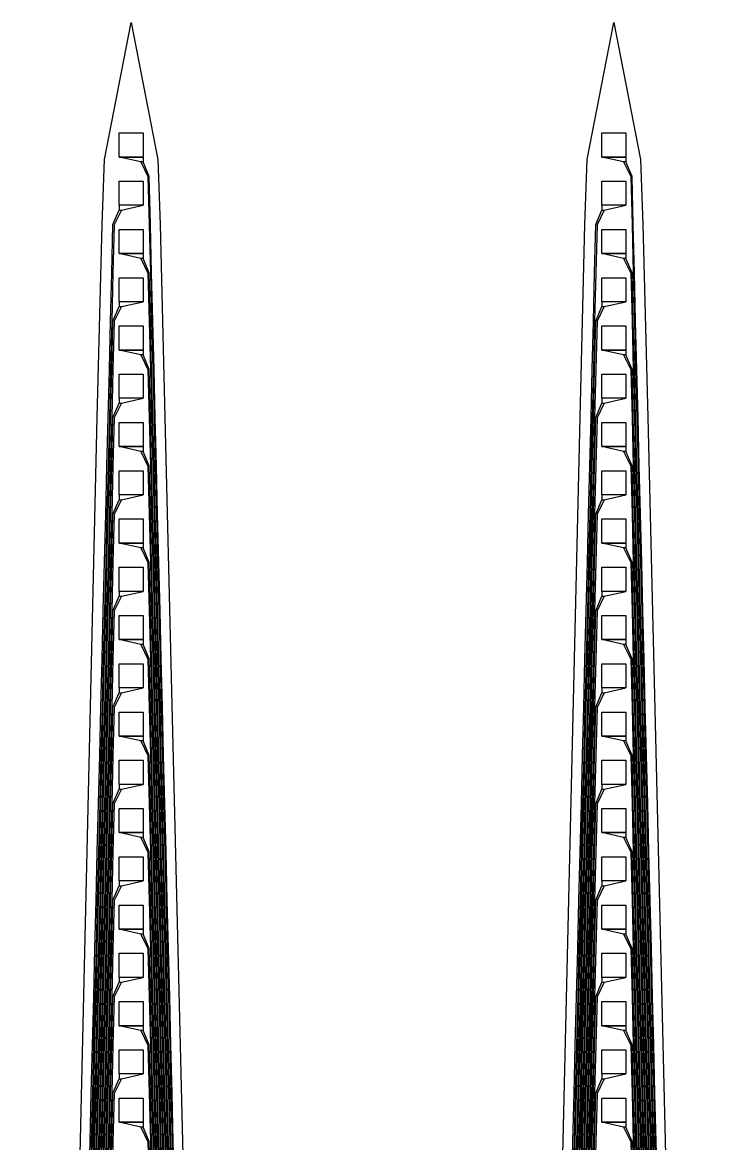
# Model space of a CAD drawing. Header units: inches. Extents: x 106592 to 209533, y 57057 to 74911.
# Drawn here: x 174948.1 to 175238.1, y 70895 to 71359.7 of the extents above; entities that cross this region are included whole.
import ezdxf

# ---------------------------------------------------------------- set-up
doc = ezdxf.new("R2010")
doc.units = ezdxf.units.IN
doc.header["$MEASUREMENT"] = 0
for name, color, linetype in [('metal', 221, 'Continuous'), ('nitride window', 40, 'Continuous'), ('profile', 140, 'Continuous')]:
    doc.layers.add(name, color=color, linetype=linetype)

msp = doc.modelspace()

# ---------------------------------------------------------------- linework, layer by layer
at = {"layer": 'metal'}
for points in [[(174988.13, 71313.9), (174998.13, 71313.9), (174998.13, 71303.9), (174988.13, 71303.9)], [(175188.13, 71313.9), (175198.13, 71313.9), (175198.13, 71303.9), (175188.13, 71303.9)], [(174998.13, 71301.9), (174997.13, 71301.9), (174988.13, 71303.9), (174998.13, 71303.9)], [(175198.13, 71301.9), (175197.13, 71301.9), (175188.13, 71303.9), (175198.13, 71303.9)], [(174988.13, 71293.9), (174998.13, 71293.9), (174998.13, 71283.9), (174988.13, 71283.9)], [(175188.13, 71293.9), (175198.13, 71293.9), (175198.13, 71283.9), (175188.13, 71283.9)], [(174988.13, 71281.9), (174989.13, 71281.9), (174998.13, 71283.9), (174988.13, 71283.9)], [(175188.13, 71281.9), (175189.13, 71281.9), (175198.13, 71283.9), (175188.13, 71283.9)], [(174988.13, 71273.9), (174998.13, 71273.9), (174998.13, 71263.9), (174988.13, 71263.9)], [(175188.13, 71273.9), (175198.13, 71273.9), (175198.13, 71263.9), (175188.13, 71263.9)], [(174998.13, 71261.9), (174997.13, 71261.9), (174988.13, 71263.9), (174998.13, 71263.9)], [(175198.13, 71261.9), (175197.13, 71261.9), (175188.13, 71263.9), (175198.13, 71263.9)], [(174988.13, 71253.9), (174998.13, 71253.9), (174998.13, 71243.9), (174988.13, 71243.9)], [(175188.13, 71253.9), (175198.13, 71253.9), (175198.13, 71243.9), (175188.13, 71243.9)], [(174988.13, 71241.9), (174989.13, 71241.9), (174998.13, 71243.9), (174988.13, 71243.9)], [(175188.13, 71241.9), (175189.13, 71241.9), (175198.13, 71243.9), (175188.13, 71243.9)], [(174988.13, 71233.9), (174998.13, 71233.9), (174998.13, 71223.9), (174988.13, 71223.9)], [(175188.13, 71233.9), (175198.13, 71233.9), (175198.13, 71223.9), (175188.13, 71223.9)], [(174998.13, 71221.9), (174997.13, 71221.9), (174988.13, 71223.9), (174998.13, 71223.9)], [(175198.13, 71221.9), (175197.13, 71221.9), (175188.13, 71223.9), (175198.13, 71223.9)], [(174988.13, 71213.9), (174998.13, 71213.9), (174998.13, 71203.9), (174988.13, 71203.9)], [(175188.13, 71213.9), (175198.13, 71213.9), (175198.13, 71203.9), (175188.13, 71203.9)], [(174988.13, 71201.9), (174989.13, 71201.9), (174998.13, 71203.9), (174988.13, 71203.9)], [(175188.13, 71201.9), (175189.13, 71201.9), (175198.13, 71203.9), (175188.13, 71203.9)], [(174988.13, 71193.9), (174998.13, 71193.9), (174998.13, 71183.9), (174988.13, 71183.9)], [(175188.13, 71193.9), (175198.13, 71193.9), (175198.13, 71183.9), (175188.13, 71183.9)], [(174998.13, 71181.9), (174997.13, 71181.9), (174988.13, 71183.9), (174998.13, 71183.9)], [(175198.13, 71181.9), (175197.13, 71181.9), (175188.13, 71183.9), (175198.13, 71183.9)], [(174988.13, 71173.9), (174998.13, 71173.9), (174998.13, 71163.9), (174988.13, 71163.9)], [(175188.13, 71173.9), (175198.13, 71173.9), (175198.13, 71163.9), (175188.13, 71163.9)], [(174988.13, 71161.9), (174989.13, 71161.9), (174998.13, 71163.9), (174988.13, 71163.9)], [(175188.13, 71161.9), (175189.13, 71161.9), (175198.13, 71163.9), (175188.13, 71163.9)], [(174988.13, 71153.9), (174998.13, 71153.9), (174998.13, 71143.9), (174988.13, 71143.9)], [(175188.13, 71153.9), (175198.13, 71153.9), (175198.13, 71143.9), (175188.13, 71143.9)], [(174998.13, 71141.9), (174997.13, 71141.9), (174988.13, 71143.9), (174998.13, 71143.9)], [(175198.13, 71141.9), (175197.13, 71141.9), (175188.13, 71143.9), (175198.13, 71143.9)], [(174988.13, 71133.9), (174998.13, 71133.9), (174998.13, 71123.9), (174988.13, 71123.9)], [(175188.13, 71133.9), (175198.13, 71133.9), (175198.13, 71123.9), (175188.13, 71123.9)], [(174988.13, 71121.9), (174989.13, 71121.9), (174998.13, 71123.9), (174988.13, 71123.9)], [(175188.13, 71121.9), (175189.13, 71121.9), (175198.13, 71123.9), (175188.13, 71123.9)], [(174988.13, 71113.9), (174998.13, 71113.9), (174998.13, 71103.9), (174988.13, 71103.9)], [(175188.13, 71113.9), (175198.13, 71113.9), (175198.13, 71103.9), (175188.13, 71103.9)], [(174998.13, 71101.9), (174997.13, 71101.9), (174988.13, 71103.9), (174998.13, 71103.9)], [(175198.13, 71101.9), (175197.13, 71101.9), (175188.13, 71103.9), (175198.13, 71103.9)], [(174988.13, 71093.9), (174998.13, 71093.9), (174998.13, 71083.9), (174988.13, 71083.9)], [(175188.13, 71093.9), (175198.13, 71093.9), (175198.13, 71083.9), (175188.13, 71083.9)], [(174988.13, 71081.9), (174989.13, 71081.9), (174998.13, 71083.9), (174988.13, 71083.9)], [(175188.13, 71081.9), (175189.13, 71081.9), (175198.13, 71083.9), (175188.13, 71083.9)], [(174988.13, 71073.9), (174998.13, 71073.9), (174998.13, 71063.9), (174988.13, 71063.9)], [(175188.13, 71073.9), (175198.13, 71073.9), (175198.13, 71063.9), (175188.13, 71063.9)], [(174998.13, 71061.9), (174997.13, 71061.9), (174988.13, 71063.9), (174998.13, 71063.9)], [(175198.13, 71061.9), (175197.13, 71061.9), (175188.13, 71063.9), (175198.13, 71063.9)], [(174988.13, 71053.9), (174998.13, 71053.9), (174998.13, 71043.9), (174988.13, 71043.9)], [(175188.13, 71053.9), (175198.13, 71053.9), (175198.13, 71043.9), (175188.13, 71043.9)], [(174988.13, 71041.9), (174989.13, 71041.9), (174998.13, 71043.9), (174988.13, 71043.9)], [(175188.13, 71041.9), (175189.13, 71041.9), (175198.13, 71043.9), (175188.13, 71043.9)], [(174988.13, 71033.9), (174998.13, 71033.9), (174998.13, 71023.9), (174988.13, 71023.9)], [(175188.13, 71033.9), (175198.13, 71033.9), (175198.13, 71023.9), (175188.13, 71023.9)], [(174998.13, 71021.9), (174997.13, 71021.9), (174988.13, 71023.9), (174998.13, 71023.9)], [(175198.13, 71021.9), (175197.13, 71021.9), (175188.13, 71023.9), (175198.13, 71023.9)], [(174988.13, 71013.9), (174998.13, 71013.9), (174998.13, 71003.9), (174988.13, 71003.9)], [(175188.13, 71013.9), (175198.13, 71013.9), (175198.13, 71003.9), (175188.13, 71003.9)], [(174988.13, 71001.9), (174989.13, 71001.9), (174998.13, 71003.9), (174988.13, 71003.9)], [(175188.13, 71001.9), (175189.13, 71001.9), (175198.13, 71003.9), (175188.13, 71003.9)], [(174988.13, 70993.9), (174998.13, 70993.9), (174998.13, 70983.9), (174988.13, 70983.9)], [(175188.13, 70993.9), (175198.13, 70993.9), (175198.13, 70983.9), (175188.13, 70983.9)], [(174998.13, 70981.9), (174997.13, 70981.9), (174988.13, 70983.9), (174998.13, 70983.9)], [(175198.13, 70981.9), (175197.13, 70981.9), (175188.13, 70983.9), (175198.13, 70983.9)], [(174988.13, 70973.9), (174998.13, 70973.9), (174998.13, 70963.9), (174988.13, 70963.9)], [(175188.13, 70973.9), (175198.13, 70973.9), (175198.13, 70963.9), (175188.13, 70963.9)], [(174988.13, 70961.9), (174989.13, 70961.9), (174998.13, 70963.9), (174988.13, 70963.9)], [(175188.13, 70961.9), (175189.13, 70961.9), (175198.13, 70963.9), (175188.13, 70963.9)], [(174988.13, 70953.9), (174998.13, 70953.9), (174998.13, 70943.9), (174988.13, 70943.9)], [(175188.13, 70953.9), (175198.13, 70953.9), (175198.13, 70943.9), (175188.13, 70943.9)], [(174998.13, 70941.9), (174997.13, 70941.9), (174988.13, 70943.9), (174998.13, 70943.9)], [(175198.13, 70941.9), (175197.13, 70941.9), (175188.13, 70943.9), (175198.13, 70943.9)], [(174988.13, 70933.9), (174998.13, 70933.9), (174998.13, 70923.9), (174988.13, 70923.9)], [(175188.13, 70933.9), (175198.13, 70933.9), (175198.13, 70923.9), (175188.13, 70923.9)], [(174988.13, 70921.9), (174989.13, 70921.9), (174998.13, 70923.9), (174988.13, 70923.9)], [(175188.13, 70921.9), (175189.13, 70921.9), (175198.13, 70923.9), (175188.13, 70923.9)], [(174988.13, 70913.9), (174998.13, 70913.9), (174998.13, 70903.9), (174988.13, 70903.9)], [(175188.13, 70913.9), (175198.13, 70913.9), (175198.13, 70903.9), (175188.13, 70903.9)], [(174998.13, 70901.9), (174997.13, 70901.9), (174988.13, 70903.9), (174998.13, 70903.9)], [(175198.13, 70901.9), (175197.13, 70901.9), (175188.13, 70903.9), (175198.13, 70903.9)]]:
    msp.add_lwpolyline(points, close=True, dxfattribs=at)
for points in [[(175011.13, 70875.84), (175010.63, 70895.91), (175010.13, 70915.84), (175009.63, 70935.91), (175009.13, 70955.84), (175008.63, 70975.91), (175008.13, 70995.84), (175007.63, 71015.91), (175007.13, 71035.84), (175006.63, 71055.91), (175006.13, 71075.84), (175005.63, 71095.91), (175005.13, 71115.84), (175004.63, 71135.91), (175004.13, 71155.84), (175003.63, 71175.91), (175003.13, 71195.84), (175002.63, 71215.91), (175002.13, 71235.84), (175001.63, 71255.91), (175001.13, 71275.84), (175001.13, 71275.83), (175000.63, 71295.9), (174998.13, 71301.9), (174997.13, 71301.9), (175000.13, 71295.83), (175000.63, 71275.83), (175001.13, 71255.9), (175001.63, 71235.83), (175002.13, 71215.9), (175002.63, 71195.83), (175003.13, 71175.9), (175003.63, 71155.83), (175004.13, 71135.9), (175004.63, 71115.83), (175005.13, 71095.9), (175005.63, 71075.83), (175006.13, 71055.9), (175006.63, 71035.83), (175007.13, 71015.9), (175007.63, 70995.83), (175008.13, 70975.9), (175008.63, 70955.83), (175009.13, 70935.9), (175009.63, 70915.83), (175010.13, 70895.9), (175010.63, 70875.83)], [(175211.13, 70875.84), (175210.63, 70895.91), (175210.13, 70915.84), (175209.63, 70935.91), (175209.13, 70955.84), (175208.63, 70975.91), (175208.13, 70995.84), (175207.63, 71015.91), (175207.13, 71035.84), (175206.63, 71055.91), (175206.13, 71075.84), (175205.63, 71095.91), (175205.13, 71115.84), (175204.63, 71135.91), (175204.13, 71155.84), (175203.63, 71175.91), (175203.13, 71195.84), (175202.63, 71215.91), (175202.13, 71235.84), (175201.63, 71255.91), (175201.13, 71275.84), (175201.13, 71275.83), (175200.63, 71295.9), (175198.13, 71301.9), (175197.13, 71301.9), (175200.13, 71295.83), (175200.63, 71275.83), (175201.13, 71255.9), (175201.63, 71235.83), (175202.13, 71215.9), (175202.63, 71195.83), (175203.13, 71175.9), (175203.63, 71155.83), (175204.13, 71135.9), (175204.63, 71115.83), (175205.13, 71095.9), (175205.63, 71075.83), (175206.13, 71055.9), (175206.63, 71035.83), (175207.13, 71015.9), (175207.63, 70995.83), (175208.13, 70975.9), (175208.63, 70955.83), (175209.13, 70935.9), (175209.63, 70915.83), (175210.13, 70895.9), (175210.63, 70875.83)], [(174975.64, 70875.91), (174976.13, 70895.84), (174976.64, 70915.91), (174977.13, 70935.84), (174977.64, 70955.91), (174978.13, 70975.84), (174978.64, 70995.91), (174979.13, 71015.84), (174979.64, 71035.91), (174980.13, 71055.84), (174980.64, 71075.91), (174981.13, 71095.84), (174981.64, 71115.91), (174982.13, 71135.84), (174982.64, 71155.91), (174983.13, 71175.84), (174983.64, 71195.91), (174984.13, 71215.84), (174984.64, 71235.91), (174985.13, 71255.84), (174985.13, 71255.83), (174985.64, 71275.9), (174988.13, 71281.9), (174989.13, 71281.9), (174986.13, 71275.83), (174985.63, 71255.83), (174985.14, 71235.9), (174984.63, 71215.83), (174984.14, 71195.9), (174983.63, 71175.83), (174983.14, 71155.9), (174982.63, 71135.83), (174982.14, 71115.9), (174981.63, 71095.83), (174981.14, 71075.9), (174980.63, 71055.83), (174980.14, 71035.9), (174979.63, 71015.83), (174979.14, 70995.9), (174978.63, 70975.83), (174978.14, 70955.9), (174977.63, 70935.83), (174977.14, 70915.9), (174976.63, 70895.83), (174976.14, 70875.9)], [(175175.64, 70875.91), (175176.13, 70895.84), (175176.64, 70915.91), (175177.13, 70935.84), (175177.64, 70955.91), (175178.13, 70975.84), (175178.64, 70995.91), (175179.13, 71015.84), (175179.64, 71035.91), (175180.13, 71055.84), (175180.64, 71075.91), (175181.13, 71095.84), (175181.64, 71115.91), (175182.13, 71135.84), (175182.64, 71155.91), (175183.13, 71175.84), (175183.64, 71195.91), (175184.13, 71215.84), (175184.64, 71235.91), (175185.13, 71255.84), (175185.13, 71255.83), (175185.64, 71275.9), (175188.13, 71281.9), (175189.13, 71281.9), (175186.13, 71275.83), (175185.63, 71255.83), (175185.14, 71235.9), (175184.63, 71215.83), (175184.14, 71195.9), (175183.63, 71175.83), (175183.14, 71155.9), (175182.63, 71135.83), (175182.14, 71115.9), (175181.63, 71095.83), (175181.14, 71075.9), (175180.63, 71055.83), (175180.14, 71035.9), (175179.63, 71015.83), (175179.14, 70995.9), (175178.63, 70975.83), (175178.14, 70955.9), (175177.63, 70935.83), (175177.14, 70915.9), (175176.63, 70895.83), (175176.14, 70875.9)], [(175010.13, 70875.84), (175009.63, 70895.91), (175009.13, 70915.84), (175008.63, 70935.91), (175008.13, 70955.84), (175007.63, 70975.91), (175007.13, 70995.84), (175006.63, 71015.91), (175006.13, 71035.84), (175005.63, 71055.91), (175005.13, 71075.84), (175004.63, 71095.91), (175004.13, 71115.84), (175003.63, 71135.91), (175003.13, 71155.84), (175002.63, 71175.91), (175002.13, 71195.84), (175001.63, 71215.91), (175001.13, 71235.84), (175001.13, 71235.83), (175000.63, 71255.9), (174998.13, 71261.9), (174997.13, 71261.9), (175000.13, 71255.83), (175000.63, 71235.83), (175001.13, 71215.9), (175001.63, 71195.83), (175002.13, 71175.9), (175002.63, 71155.83), (175003.13, 71135.9), (175003.63, 71115.83), (175004.13, 71095.9), (175004.63, 71075.83), (175005.13, 71055.9), (175005.63, 71035.83), (175006.13, 71015.9), (175006.63, 70995.83), (175007.13, 70975.9), (175007.63, 70955.83), (175008.13, 70935.9), (175008.63, 70915.83), (175009.13, 70895.9), (175009.63, 70875.83)], [(175210.13, 70875.84), (175209.63, 70895.91), (175209.13, 70915.84), (175208.63, 70935.91), (175208.13, 70955.84), (175207.63, 70975.91), (175207.13, 70995.84), (175206.63, 71015.91), (175206.13, 71035.84), (175205.63, 71055.91), (175205.13, 71075.84), (175204.63, 71095.91), (175204.13, 71115.84), (175203.63, 71135.91), (175203.13, 71155.84), (175202.63, 71175.91), (175202.13, 71195.84), (175201.63, 71215.91), (175201.13, 71235.84), (175201.13, 71235.83), (175200.63, 71255.9), (175198.13, 71261.9), (175197.13, 71261.9), (175200.13, 71255.83), (175200.63, 71235.83), (175201.13, 71215.9), (175201.63, 71195.83), (175202.13, 71175.9), (175202.63, 71155.83), (175203.13, 71135.9), (175203.63, 71115.83), (175204.13, 71095.9), (175204.63, 71075.83), (175205.13, 71055.9), (175205.63, 71035.83), (175206.13, 71015.9), (175206.63, 70995.83), (175207.13, 70975.9), (175207.63, 70955.83), (175208.13, 70935.9), (175208.63, 70915.83), (175209.13, 70895.9), (175209.63, 70875.83)], [(174976.64, 70875.91), (174977.13, 70895.84), (174977.64, 70915.91), (174978.13, 70935.84), (174978.64, 70955.91), (174979.13, 70975.84), (174979.64, 70995.91), (174980.13, 71015.84), (174980.64, 71035.91), (174981.13, 71055.84), (174981.64, 71075.91), (174982.13, 71095.84), (174982.64, 71115.91), (174983.13, 71135.84), (174983.64, 71155.91), (174984.13, 71175.84), (174984.64, 71195.91), (174985.13, 71215.84), (174985.13, 71215.83), (174985.64, 71235.9), (174988.13, 71241.9), (174989.13, 71241.9), (174986.13, 71235.83), (174985.63, 71215.83), (174985.14, 71195.9), (174984.63, 71175.83), (174984.14, 71155.9), (174983.63, 71135.83), (174983.14, 71115.9), (174982.63, 71095.83), (174982.14, 71075.9), (174981.63, 71055.83), (174981.14, 71035.9), (174980.63, 71015.83), (174980.14, 70995.9), (174979.63, 70975.83), (174979.14, 70955.9), (174978.63, 70935.83), (174978.14, 70915.9), (174977.63, 70895.83), (174977.14, 70875.9)], [(175176.64, 70875.91), (175177.13, 70895.84), (175177.64, 70915.91), (175178.13, 70935.84), (175178.64, 70955.91), (175179.13, 70975.84), (175179.64, 70995.91), (175180.13, 71015.84), (175180.64, 71035.91), (175181.13, 71055.84), (175181.64, 71075.91), (175182.13, 71095.84), (175182.64, 71115.91), (175183.13, 71135.84), (175183.64, 71155.91), (175184.13, 71175.84), (175184.64, 71195.91), (175185.13, 71215.84), (175185.13, 71215.83), (175185.64, 71235.9), (175188.13, 71241.9), (175189.13, 71241.9), (175186.13, 71235.83), (175185.63, 71215.83), (175185.14, 71195.9), (175184.63, 71175.83), (175184.14, 71155.9), (175183.63, 71135.83), (175183.14, 71115.9), (175182.63, 71095.83), (175182.14, 71075.9), (175181.63, 71055.83), (175181.14, 71035.9), (175180.63, 71015.83), (175180.14, 70995.9), (175179.63, 70975.83), (175179.14, 70955.9), (175178.63, 70935.83), (175178.14, 70915.9), (175177.63, 70895.83), (175177.14, 70875.9)], [(175009.13, 70875.84), (175008.63, 70895.91), (175008.13, 70915.84), (175007.63, 70935.91), (175007.13, 70955.84), (175006.63, 70975.91), (175006.13, 70995.84), (175005.63, 71015.91), (175005.13, 71035.84), (175004.63, 71055.91), (175004.13, 71075.84), (175003.63, 71095.91), (175003.13, 71115.84), (175002.63, 71135.91), (175002.13, 71155.84), (175001.63, 71175.91), (175001.13, 71195.84), (175001.13, 71195.83), (175000.63, 71215.9), (174998.13, 71221.9), (174997.13, 71221.9), (175000.13, 71215.83), (175000.63, 71195.83), (175001.13, 71175.9), (175001.63, 71155.83), (175002.13, 71135.9), (175002.63, 71115.83), (175003.13, 71095.9), (175003.63, 71075.83), (175004.13, 71055.9), (175004.63, 71035.83), (175005.13, 71015.9), (175005.63, 70995.83), (175006.13, 70975.9), (175006.63, 70955.83), (175007.13, 70935.9), (175007.63, 70915.83), (175008.13, 70895.9), (175008.63, 70875.83)], [(175209.13, 70875.84), (175208.63, 70895.91), (175208.13, 70915.84), (175207.63, 70935.91), (175207.13, 70955.84), (175206.63, 70975.91), (175206.13, 70995.84), (175205.63, 71015.91), (175205.13, 71035.84), (175204.63, 71055.91), (175204.13, 71075.84), (175203.63, 71095.91), (175203.13, 71115.84), (175202.63, 71135.91), (175202.13, 71155.84), (175201.63, 71175.91), (175201.13, 71195.84), (175201.13, 71195.83), (175200.63, 71215.9), (175198.13, 71221.9), (175197.13, 71221.9), (175200.13, 71215.83), (175200.63, 71195.83), (175201.13, 71175.9), (175201.63, 71155.83), (175202.13, 71135.9), (175202.63, 71115.83), (175203.13, 71095.9), (175203.63, 71075.83), (175204.13, 71055.9), (175204.63, 71035.83), (175205.13, 71015.9), (175205.63, 70995.83), (175206.13, 70975.9), (175206.63, 70955.83), (175207.13, 70935.9), (175207.63, 70915.83), (175208.13, 70895.9), (175208.63, 70875.83)], [(174977.64, 70875.91), (174978.13, 70895.84), (174978.64, 70915.91), (174979.13, 70935.84), (174979.64, 70955.91), (174980.13, 70975.84), (174980.64, 70995.91), (174981.13, 71015.84), (174981.64, 71035.91), (174982.13, 71055.84), (174982.64, 71075.91), (174983.13, 71095.84), (174983.64, 71115.91), (174984.13, 71135.84), (174984.64, 71155.91), (174985.13, 71175.84), (174985.13, 71175.83), (174985.64, 71195.9), (174988.13, 71201.9), (174989.13, 71201.9), (174986.13, 71195.83), (174985.63, 71175.83), (174985.14, 71155.9), (174984.63, 71135.83), (174984.14, 71115.9), (174983.63, 71095.83), (174983.14, 71075.9), (174982.63, 71055.83), (174982.14, 71035.9), (174981.63, 71015.83), (174981.14, 70995.9), (174980.63, 70975.83), (174980.14, 70955.9), (174979.63, 70935.83), (174979.14, 70915.9), (174978.63, 70895.83), (174978.14, 70875.9)], [(175177.64, 70875.91), (175178.13, 70895.84), (175178.64, 70915.91), (175179.13, 70935.84), (175179.64, 70955.91), (175180.13, 70975.84), (175180.64, 70995.91), (175181.13, 71015.84), (175181.64, 71035.91), (175182.13, 71055.84), (175182.64, 71075.91), (175183.13, 71095.84), (175183.64, 71115.91), (175184.13, 71135.84), (175184.64, 71155.91), (175185.13, 71175.84), (175185.13, 71175.83), (175185.64, 71195.9), (175188.13, 71201.9), (175189.13, 71201.9), (175186.13, 71195.83), (175185.63, 71175.83), (175185.14, 71155.9), (175184.63, 71135.83), (175184.14, 71115.9), (175183.63, 71095.83), (175183.14, 71075.9), (175182.63, 71055.83), (175182.14, 71035.9), (175181.63, 71015.83), (175181.14, 70995.9), (175180.63, 70975.83), (175180.14, 70955.9), (175179.63, 70935.83), (175179.14, 70915.9), (175178.63, 70895.83), (175178.14, 70875.9)], [(175008.13, 70875.84), (175007.63, 70895.91), (175007.13, 70915.84), (175006.63, 70935.91), (175006.13, 70955.84), (175005.63, 70975.91), (175005.13, 70995.84), (175004.63, 71015.91), (175004.13, 71035.84), (175003.63, 71055.91), (175003.13, 71075.84), (175002.63, 71095.91), (175002.13, 71115.84), (175001.63, 71135.91), (175001.13, 71155.84), (175001.13, 71155.83), (175000.63, 71175.9), (174998.13, 71181.9), (174997.13, 71181.9), (175000.13, 71175.83), (175000.63, 71155.83), (175001.13, 71135.9), (175001.63, 71115.83), (175002.13, 71095.9), (175002.63, 71075.83), (175003.13, 71055.9), (175003.63, 71035.83), (175004.13, 71015.9), (175004.63, 70995.83), (175005.13, 70975.9), (175005.63, 70955.83), (175006.13, 70935.9), (175006.63, 70915.83), (175007.13, 70895.9), (175007.63, 70875.83)], [(175208.13, 70875.84), (175207.63, 70895.91), (175207.13, 70915.84), (175206.63, 70935.91), (175206.13, 70955.84), (175205.63, 70975.91), (175205.13, 70995.84), (175204.63, 71015.91), (175204.13, 71035.84), (175203.63, 71055.91), (175203.13, 71075.84), (175202.63, 71095.91), (175202.13, 71115.84), (175201.63, 71135.91), (175201.13, 71155.84), (175201.13, 71155.83), (175200.63, 71175.9), (175198.13, 71181.9), (175197.13, 71181.9), (175200.13, 71175.83), (175200.63, 71155.83), (175201.13, 71135.9), (175201.63, 71115.83), (175202.13, 71095.9), (175202.63, 71075.83), (175203.13, 71055.9), (175203.63, 71035.83), (175204.13, 71015.9), (175204.63, 70995.83), (175205.13, 70975.9), (175205.63, 70955.83), (175206.13, 70935.9), (175206.63, 70915.83), (175207.13, 70895.9), (175207.63, 70875.83)], [(174978.64, 70875.91), (174979.13, 70895.84), (174979.64, 70915.91), (174980.13, 70935.84), (174980.64, 70955.91), (174981.13, 70975.84), (174981.64, 70995.91), (174982.13, 71015.84), (174982.64, 71035.91), (174983.13, 71055.84), (174983.64, 71075.91), (174984.13, 71095.84), (174984.64, 71115.91), (174985.13, 71135.84), (174985.13, 71135.83), (174985.64, 71155.9), (174988.13, 71161.9), (174989.13, 71161.9), (174986.13, 71155.83), (174985.63, 71135.83), (174985.14, 71115.9), (174984.63, 71095.83), (174984.14, 71075.9), (174983.63, 71055.83), (174983.14, 71035.9), (174982.63, 71015.83), (174982.14, 70995.9), (174981.63, 70975.83), (174981.14, 70955.9), (174980.63, 70935.83), (174980.14, 70915.9), (174979.63, 70895.83), (174979.14, 70875.9)], [(175178.64, 70875.91), (175179.13, 70895.84), (175179.64, 70915.91), (175180.13, 70935.84), (175180.64, 70955.91), (175181.13, 70975.84), (175181.64, 70995.91), (175182.13, 71015.84), (175182.64, 71035.91), (175183.13, 71055.84), (175183.64, 71075.91), (175184.13, 71095.84), (175184.64, 71115.91), (175185.13, 71135.84), (175185.13, 71135.83), (175185.64, 71155.9), (175188.13, 71161.9), (175189.13, 71161.9), (175186.13, 71155.83), (175185.63, 71135.83), (175185.14, 71115.9), (175184.63, 71095.83), (175184.14, 71075.9), (175183.63, 71055.83), (175183.14, 71035.9), (175182.63, 71015.83), (175182.14, 70995.9), (175181.63, 70975.83), (175181.14, 70955.9), (175180.63, 70935.83), (175180.14, 70915.9), (175179.63, 70895.83), (175179.14, 70875.9)], [(175007.13, 70875.84), (175006.63, 70895.91), (175006.13, 70915.84), (175005.63, 70935.91), (175005.13, 70955.84), (175004.63, 70975.91), (175004.13, 70995.84), (175003.63, 71015.91), (175003.13, 71035.84), (175002.63, 71055.91), (175002.13, 71075.84), (175001.63, 71095.91), (175001.13, 71115.84), (175001.13, 71115.83), (175000.63, 71135.9), (174998.13, 71141.9), (174997.13, 71141.9), (175000.13, 71135.83), (175000.63, 71115.83), (175001.13, 71095.9), (175001.63, 71075.83), (175002.13, 71055.9), (175002.63, 71035.83), (175003.13, 71015.9), (175003.63, 70995.83), (175004.13, 70975.9), (175004.63, 70955.83), (175005.13, 70935.9), (175005.63, 70915.83), (175006.13, 70895.9), (175006.63, 70875.83)], [(175207.13, 70875.84), (175206.63, 70895.91), (175206.13, 70915.84), (175205.63, 70935.91), (175205.13, 70955.84), (175204.63, 70975.91), (175204.13, 70995.84), (175203.63, 71015.91), (175203.13, 71035.84), (175202.63, 71055.91), (175202.13, 71075.84), (175201.63, 71095.91), (175201.13, 71115.84), (175201.13, 71115.83), (175200.63, 71135.9), (175198.13, 71141.9), (175197.13, 71141.9), (175200.13, 71135.83), (175200.63, 71115.83), (175201.13, 71095.9), (175201.63, 71075.83), (175202.13, 71055.9), (175202.63, 71035.83), (175203.13, 71015.9), (175203.63, 70995.83), (175204.13, 70975.9), (175204.63, 70955.83), (175205.13, 70935.9), (175205.63, 70915.83), (175206.13, 70895.9), (175206.63, 70875.83)], [(174979.64, 70875.91), (174980.13, 70895.84), (174980.64, 70915.91), (174981.13, 70935.84), (174981.64, 70955.91), (174982.13, 70975.84), (174982.64, 70995.91), (174983.13, 71015.84), (174983.64, 71035.91), (174984.13, 71055.84), (174984.64, 71075.91), (174985.13, 71095.84), (174985.13, 71095.83), (174985.64, 71115.9), (174988.13, 71121.9), (174989.13, 71121.9), (174986.13, 71115.83), (174985.63, 71095.83), (174985.14, 71075.9), (174984.63, 71055.83), (174984.14, 71035.9), (174983.63, 71015.83), (174983.14, 70995.9), (174982.63, 70975.83), (174982.14, 70955.9), (174981.63, 70935.83), (174981.14, 70915.9), (174980.63, 70895.83), (174980.14, 70875.9)], [(175179.64, 70875.91), (175180.13, 70895.84), (175180.64, 70915.91), (175181.13, 70935.84), (175181.64, 70955.91), (175182.13, 70975.84), (175182.64, 70995.91), (175183.13, 71015.84), (175183.64, 71035.91), (175184.13, 71055.84), (175184.64, 71075.91), (175185.13, 71095.84), (175185.13, 71095.83), (175185.64, 71115.9), (175188.13, 71121.9), (175189.13, 71121.9), (175186.13, 71115.83), (175185.63, 71095.83), (175185.14, 71075.9), (175184.63, 71055.83), (175184.14, 71035.9), (175183.63, 71015.83), (175183.14, 70995.9), (175182.63, 70975.83), (175182.14, 70955.9), (175181.63, 70935.83), (175181.14, 70915.9), (175180.63, 70895.83), (175180.14, 70875.9)], [(175006.13, 70875.84), (175005.63, 70895.91), (175005.13, 70915.84), (175004.63, 70935.91), (175004.13, 70955.84), (175003.63, 70975.91), (175003.13, 70995.84), (175002.63, 71015.91), (175002.13, 71035.84), (175001.63, 71055.91), (175001.13, 71075.84), (175001.13, 71075.83), (175000.63, 71095.9), (174998.13, 71101.9), (174997.13, 71101.9), (175000.13, 71095.83), (175000.63, 71075.83), (175001.13, 71055.9), (175001.63, 71035.83), (175002.13, 71015.9), (175002.63, 70995.83), (175003.13, 70975.9), (175003.63, 70955.83), (175004.13, 70935.9), (175004.63, 70915.83), (175005.13, 70895.9), (175005.63, 70875.83)], [(175206.13, 70875.84), (175205.63, 70895.91), (175205.13, 70915.84), (175204.63, 70935.91), (175204.13, 70955.84), (175203.63, 70975.91), (175203.13, 70995.84), (175202.63, 71015.91), (175202.13, 71035.84), (175201.63, 71055.91), (175201.13, 71075.84), (175201.13, 71075.83), (175200.63, 71095.9), (175198.13, 71101.9), (175197.13, 71101.9), (175200.13, 71095.83), (175200.63, 71075.83), (175201.13, 71055.9), (175201.63, 71035.83), (175202.13, 71015.9), (175202.63, 70995.83), (175203.13, 70975.9), (175203.63, 70955.83), (175204.13, 70935.9), (175204.63, 70915.83), (175205.13, 70895.9), (175205.63, 70875.83)], [(174980.64, 70875.91), (174981.13, 70895.84), (174981.64, 70915.91), (174982.13, 70935.84), (174982.64, 70955.91), (174983.13, 70975.84), (174983.64, 70995.91), (174984.13, 71015.84), (174984.64, 71035.91), (174985.13, 71055.84), (174985.13, 71055.83), (174985.64, 71075.9), (174988.13, 71081.9), (174989.13, 71081.9), (174986.13, 71075.83), (174985.63, 71055.83), (174985.14, 71035.9), (174984.63, 71015.83), (174984.14, 70995.9), (174983.63, 70975.83), (174983.14, 70955.9), (174982.63, 70935.83), (174982.14, 70915.9), (174981.63, 70895.83), (174981.14, 70875.9)], [(175180.64, 70875.91), (175181.13, 70895.84), (175181.64, 70915.91), (175182.13, 70935.84), (175182.64, 70955.91), (175183.13, 70975.84), (175183.64, 70995.91), (175184.13, 71015.84), (175184.64, 71035.91), (175185.13, 71055.84), (175185.13, 71055.83), (175185.64, 71075.9), (175188.13, 71081.9), (175189.13, 71081.9), (175186.13, 71075.83), (175185.63, 71055.83), (175185.14, 71035.9), (175184.63, 71015.83), (175184.14, 70995.9), (175183.63, 70975.83), (175183.14, 70955.9), (175182.63, 70935.83), (175182.14, 70915.9), (175181.63, 70895.83), (175181.14, 70875.9)], [(175005.13, 70875.84), (175004.63, 70895.91), (175004.13, 70915.84), (175003.63, 70935.91), (175003.13, 70955.84), (175002.63, 70975.91), (175002.13, 70995.84), (175001.63, 71015.91), (175001.13, 71035.84), (175001.13, 71035.83), (175000.63, 71055.9), (174998.13, 71061.9), (174997.13, 71061.9), (175000.13, 71055.83), (175000.63, 71035.83), (175001.13, 71015.9), (175001.63, 70995.83), (175002.13, 70975.9), (175002.63, 70955.83), (175003.13, 70935.9), (175003.63, 70915.83), (175004.13, 70895.9), (175004.63, 70875.83)], [(175205.13, 70875.84), (175204.63, 70895.91), (175204.13, 70915.84), (175203.63, 70935.91), (175203.13, 70955.84), (175202.63, 70975.91), (175202.13, 70995.84), (175201.63, 71015.91), (175201.13, 71035.84), (175201.13, 71035.83), (175200.63, 71055.9), (175198.13, 71061.9), (175197.13, 71061.9), (175200.13, 71055.83), (175200.63, 71035.83), (175201.13, 71015.9), (175201.63, 70995.83), (175202.13, 70975.9), (175202.63, 70955.83), (175203.13, 70935.9), (175203.63, 70915.83), (175204.13, 70895.9), (175204.63, 70875.83)], [(174981.64, 70875.91), (174982.13, 70895.84), (174982.64, 70915.91), (174983.13, 70935.84), (174983.64, 70955.91), (174984.13, 70975.84), (174984.64, 70995.91), (174985.13, 71015.84), (174985.13, 71015.83), (174985.64, 71035.9), (174988.13, 71041.9), (174989.13, 71041.9), (174986.13, 71035.83), (174985.63, 71015.83), (174985.14, 70995.9), (174984.63, 70975.83), (174984.14, 70955.9), (174983.63, 70935.83), (174983.14, 70915.9), (174982.63, 70895.83), (174982.14, 70875.9)], [(175181.64, 70875.91), (175182.13, 70895.84), (175182.64, 70915.91), (175183.13, 70935.84), (175183.64, 70955.91), (175184.13, 70975.84), (175184.64, 70995.91), (175185.13, 71015.84), (175185.13, 71015.83), (175185.64, 71035.9), (175188.13, 71041.9), (175189.13, 71041.9), (175186.13, 71035.83), (175185.63, 71015.83), (175185.14, 70995.9), (175184.63, 70975.83), (175184.14, 70955.9), (175183.63, 70935.83), (175183.14, 70915.9), (175182.63, 70895.83), (175182.14, 70875.9)], [(175004.13, 70875.84), (175003.63, 70895.91), (175003.13, 70915.84), (175002.63, 70935.91), (175002.13, 70955.84), (175001.63, 70975.91), (175001.13, 70995.84), (175001.13, 70995.83), (175000.63, 71015.9), (174998.13, 71021.9), (174997.13, 71021.9), (175000.13, 71015.83), (175000.63, 70995.83), (175001.13, 70975.9), (175001.63, 70955.83), (175002.13, 70935.9), (175002.63, 70915.83), (175003.13, 70895.9), (175003.63, 70875.83)], [(175204.13, 70875.84), (175203.63, 70895.91), (175203.13, 70915.84), (175202.63, 70935.91), (175202.13, 70955.84), (175201.63, 70975.91), (175201.13, 70995.84), (175201.13, 70995.83), (175200.63, 71015.9), (175198.13, 71021.9), (175197.13, 71021.9), (175200.13, 71015.83), (175200.63, 70995.83), (175201.13, 70975.9), (175201.63, 70955.83), (175202.13, 70935.9), (175202.63, 70915.83), (175203.13, 70895.9), (175203.63, 70875.83)], [(174982.64, 70875.91), (174983.13, 70895.84), (174983.64, 70915.91), (174984.13, 70935.84), (174984.64, 70955.91), (174985.13, 70975.84), (174985.13, 70975.83), (174985.64, 70995.9), (174988.13, 71001.9), (174989.13, 71001.9), (174986.13, 70995.83), (174985.63, 70975.83), (174985.14, 70955.9), (174984.63, 70935.83), (174984.14, 70915.9), (174983.63, 70895.83), (174983.14, 70875.9)], [(175182.64, 70875.91), (175183.13, 70895.84), (175183.64, 70915.91), (175184.13, 70935.84), (175184.64, 70955.91), (175185.13, 70975.84), (175185.13, 70975.83), (175185.64, 70995.9), (175188.13, 71001.9), (175189.13, 71001.9), (175186.13, 70995.83), (175185.63, 70975.83), (175185.14, 70955.9), (175184.63, 70935.83), (175184.14, 70915.9), (175183.63, 70895.83), (175183.14, 70875.9)], [(175003.13, 70875.84), (175002.63, 70895.91), (175002.13, 70915.84), (175001.63, 70935.91), (175001.13, 70955.84), (175001.13, 70955.83), (175000.63, 70975.9), (174998.13, 70981.9), (174997.13, 70981.9), (175000.13, 70975.83), (175000.63, 70955.83), (175001.13, 70935.9), (175001.63, 70915.83), (175002.13, 70895.9), (175002.63, 70875.83)], [(175203.13, 70875.84), (175202.63, 70895.91), (175202.13, 70915.84), (175201.63, 70935.91), (175201.13, 70955.84), (175201.13, 70955.83), (175200.63, 70975.9), (175198.13, 70981.9), (175197.13, 70981.9), (175200.13, 70975.83), (175200.63, 70955.83), (175201.13, 70935.9), (175201.63, 70915.83), (175202.13, 70895.9), (175202.63, 70875.83)], [(174983.64, 70875.91), (174984.13, 70895.84), (174984.64, 70915.91), (174985.13, 70935.84), (174985.13, 70935.83), (174985.64, 70955.9), (174988.13, 70961.9), (174989.13, 70961.9), (174986.13, 70955.83), (174985.63, 70935.83), (174985.14, 70915.9), (174984.63, 70895.83), (174984.14, 70875.9)], [(175183.64, 70875.91), (175184.13, 70895.84), (175184.64, 70915.91), (175185.13, 70935.84), (175185.13, 70935.83), (175185.64, 70955.9), (175188.13, 70961.9), (175189.13, 70961.9), (175186.13, 70955.83), (175185.63, 70935.83), (175185.14, 70915.9), (175184.63, 70895.83), (175184.14, 70875.9)], [(175002.13, 70875.84), (175001.63, 70895.91), (175001.13, 70915.84), (175001.13, 70915.83), (175000.63, 70935.9), (174998.13, 70941.9), (174997.13, 70941.9), (175000.13, 70935.83), (175000.63, 70915.83), (175001.13, 70895.9), (175001.63, 70875.83)], [(175202.13, 70875.84), (175201.63, 70895.91), (175201.13, 70915.84), (175201.13, 70915.83), (175200.63, 70935.9), (175198.13, 70941.9), (175197.13, 70941.9), (175200.13, 70935.83), (175200.63, 70915.83), (175201.13, 70895.9), (175201.63, 70875.83)], [(174984.64, 70875.91), (174985.13, 70895.84), (174985.13, 70895.83), (174985.64, 70915.9), (174988.13, 70921.9), (174989.13, 70921.9), (174986.13, 70915.83), (174985.63, 70895.83), (174985.14, 70875.9)], [(175184.64, 70875.91), (175185.13, 70895.84), (175185.13, 70895.83), (175185.64, 70915.9), (175188.13, 70921.9), (175189.13, 70921.9), (175186.13, 70915.83), (175185.63, 70895.83), (175185.14, 70875.9)], [(175001.13, 70875.83), (175000.63, 70895.9), (174998.13, 70901.9), (174997.13, 70901.9), (175000.13, 70895.83), (175000.63, 70875.83)], [(175201.13, 70875.83), (175200.63, 70895.9), (175198.13, 70901.9), (175197.13, 70901.9), (175200.13, 70895.83), (175200.63, 70875.83)]]:
    msp.add_lwpolyline(points, dxfattribs=at)
at = {"layer": 'nitride window'}
for points in [[(174988.13, 71313.9), (174998.13, 71313.9), (174998.13, 71303.9), (174988.13, 71303.9)], [(175188.13, 71313.9), (175198.13, 71313.9), (175198.13, 71303.9), (175188.13, 71303.9)], [(174988.13, 71293.9), (174998.13, 71293.9), (174998.13, 71283.9), (174988.13, 71283.9)], [(175188.13, 71293.9), (175198.13, 71293.9), (175198.13, 71283.9), (175188.13, 71283.9)], [(174988.13, 71273.9), (174998.13, 71273.9), (174998.13, 71263.9), (174988.13, 71263.9)], [(175188.13, 71273.9), (175198.13, 71273.9), (175198.13, 71263.9), (175188.13, 71263.9)], [(174988.13, 71253.9), (174998.13, 71253.9), (174998.13, 71243.9), (174988.13, 71243.9)], [(175188.13, 71253.9), (175198.13, 71253.9), (175198.13, 71243.9), (175188.13, 71243.9)], [(174988.13, 71233.9), (174998.13, 71233.9), (174998.13, 71223.9), (174988.13, 71223.9)], [(175188.13, 71233.9), (175198.13, 71233.9), (175198.13, 71223.9), (175188.13, 71223.9)], [(174988.13, 71213.9), (174998.13, 71213.9), (174998.13, 71203.9), (174988.13, 71203.9)], [(175188.13, 71213.9), (175198.13, 71213.9), (175198.13, 71203.9), (175188.13, 71203.9)], [(174988.13, 71193.9), (174998.13, 71193.9), (174998.13, 71183.9), (174988.13, 71183.9)], [(175188.13, 71193.9), (175198.13, 71193.9), (175198.13, 71183.9), (175188.13, 71183.9)], [(174988.13, 71173.9), (174998.13, 71173.9), (174998.13, 71163.9), (174988.13, 71163.9)], [(175188.13, 71173.9), (175198.13, 71173.9), (175198.13, 71163.9), (175188.13, 71163.9)], [(174988.13, 71153.9), (174998.13, 71153.9), (174998.13, 71143.9), (174988.13, 71143.9)], [(175188.13, 71153.9), (175198.13, 71153.9), (175198.13, 71143.9), (175188.13, 71143.9)], [(174988.13, 71133.9), (174998.13, 71133.9), (174998.13, 71123.9), (174988.13, 71123.9)], [(175188.13, 71133.9), (175198.13, 71133.9), (175198.13, 71123.9), (175188.13, 71123.9)], [(174988.13, 71113.9), (174998.13, 71113.9), (174998.13, 71103.9), (174988.13, 71103.9)], [(175188.13, 71113.9), (175198.13, 71113.9), (175198.13, 71103.9), (175188.13, 71103.9)], [(174988.13, 71093.9), (174998.13, 71093.9), (174998.13, 71083.9), (174988.13, 71083.9)], [(175188.13, 71093.9), (175198.13, 71093.9), (175198.13, 71083.9), (175188.13, 71083.9)], [(174988.13, 71073.9), (174998.13, 71073.9), (174998.13, 71063.9), (174988.13, 71063.9)], [(175188.13, 71073.9), (175198.13, 71073.9), (175198.13, 71063.9), (175188.13, 71063.9)], [(174988.13, 71053.9), (174998.13, 71053.9), (174998.13, 71043.9), (174988.13, 71043.9)], [(175188.13, 71053.9), (175198.13, 71053.9), (175198.13, 71043.9), (175188.13, 71043.9)], [(174988.13, 71033.9), (174998.13, 71033.9), (174998.13, 71023.9), (174988.13, 71023.9)], [(175188.13, 71033.9), (175198.13, 71033.9), (175198.13, 71023.9), (175188.13, 71023.9)], [(174988.13, 71013.9), (174998.13, 71013.9), (174998.13, 71003.9), (174988.13, 71003.9)], [(175188.13, 71013.9), (175198.13, 71013.9), (175198.13, 71003.9), (175188.13, 71003.9)], [(174988.13, 70993.9), (174998.13, 70993.9), (174998.13, 70983.9), (174988.13, 70983.9)], [(175188.13, 70993.9), (175198.13, 70993.9), (175198.13, 70983.9), (175188.13, 70983.9)], [(174988.13, 70973.9), (174998.13, 70973.9), (174998.13, 70963.9), (174988.13, 70963.9)], [(175188.13, 70973.9), (175198.13, 70973.9), (175198.13, 70963.9), (175188.13, 70963.9)], [(174988.13, 70953.9), (174998.13, 70953.9), (174998.13, 70943.9), (174988.13, 70943.9)], [(175188.13, 70953.9), (175198.13, 70953.9), (175198.13, 70943.9), (175188.13, 70943.9)], [(174988.13, 70933.9), (174998.13, 70933.9), (174998.13, 70923.9), (174988.13, 70923.9)], [(175188.13, 70933.9), (175198.13, 70933.9), (175198.13, 70923.9), (175188.13, 70923.9)], [(174988.13, 70913.9), (174998.13, 70913.9), (174998.13, 70903.9), (174988.13, 70903.9)], [(175188.13, 70913.9), (175198.13, 70913.9), (175198.13, 70903.9), (175188.13, 70903.9)]]:
    msp.add_lwpolyline(points, close=True, dxfattribs=at)
at = {"layer": 'profile'}
for points in [[(174948.13, 64379.69), (174948.13, 68492.68), (174960.63, 69492.68), (174960.78, 70011.7), (174967.13, 70680.84), (174979.13, 71195.91), (174981.13, 71275.9), (174982.09, 71302.9), (174993.13, 71359.69), (175004.17, 71302.9), (175005.13, 71275.9), (175007.13, 71195.91), (175019.63, 70680.91), (175025.48, 70011.7), (175025.63, 69492.68), (175038.13, 68492.68), (175038.13, 64379.69)], [(175148.13, 64379.69), (175148.13, 68492.68), (175160.63, 69492.68), (175160.78, 70011.7), (175167.13, 70680.84), (175179.13, 71195.91), (175181.13, 71275.9), (175182.09, 71302.9), (175193.13, 71359.69), (175204.17, 71302.9), (175205.13, 71275.9), (175207.13, 71195.91), (175219.63, 70680.91), (175225.48, 70011.7), (175225.63, 69492.68), (175238.13, 68492.68), (175238.13, 64379.69)]]:
    msp.add_lwpolyline(points, dxfattribs=at)

doc.saveas('drawing.dxf')
